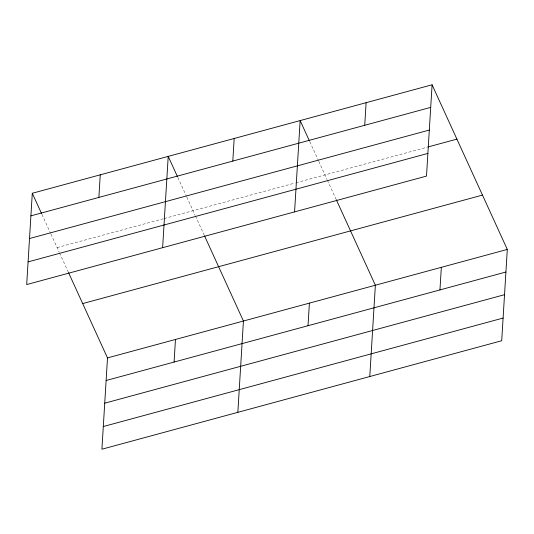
<?xml version="1.0" encoding="UTF-8"?>
<svg xmlns="http://www.w3.org/2000/svg" width="534" height="534" viewBox="0 0 534 534"><rect width="100%" height="100%" fill="white"/><g stroke="black" fill="none" stroke-linecap="round" stroke-linejoin="round"><path stroke-width="0.4" stroke-dasharray="2.67 2" d="M57.105 247.596L163.451 218.746M164.252 218.526L295.209 182.995M296.01 182.775L427.14 147.197M309.8 141.717L318.424 160.58M318.765 161.335L327.042 179.457M327.389 180.212L336.373 199.883M177.869 177.515L186.486 196.378M186.833 197.133L195.11 215.255M195.457 216.01L204.095 234.92M41.939 214.394L50.556 233.258M50.904 234.019L59.181 252.135M59.528 252.896L68.165 271.806"/><path stroke-width="0.8" d="M32.287 193.268L26.7 284.569L426.499 176.093L432.086 84.786L32.287 193.268L41.592 213.64M98.87 197.42L100.252 174.825M68.512 272.56L107.501 357.907L101.914 449.214L501.713 340.732L507.3 249.431L432.086 84.786M162.63 247.689L168.217 156.382L177.522 176.761M174.084 362.059L175.466 339.464M232.804 161.081L234.186 138.486M237.85 412.328L243.431 321.027L204.442 235.681M294.568 211.891L300.148 120.584L309.46 140.963M308.018 325.72L309.4 303.125M364.735 125.283L366.117 102.688M369.782 376.53L375.369 285.229L336.373 199.883M439.949 289.922L441.331 267.327M30.905 215.863L430.704 107.381M29.517 238.531L429.316 130.056M427.941 146.977L456.904 139.12M28.088 261.894L427.888 153.418M82.677 303.579L482.476 195.097M107.501 357.907L507.3 249.431M106.119 380.502L505.918 272.02M104.731 403.177L504.53 294.695M103.302 426.539L503.101 318.057"/></g></svg>
